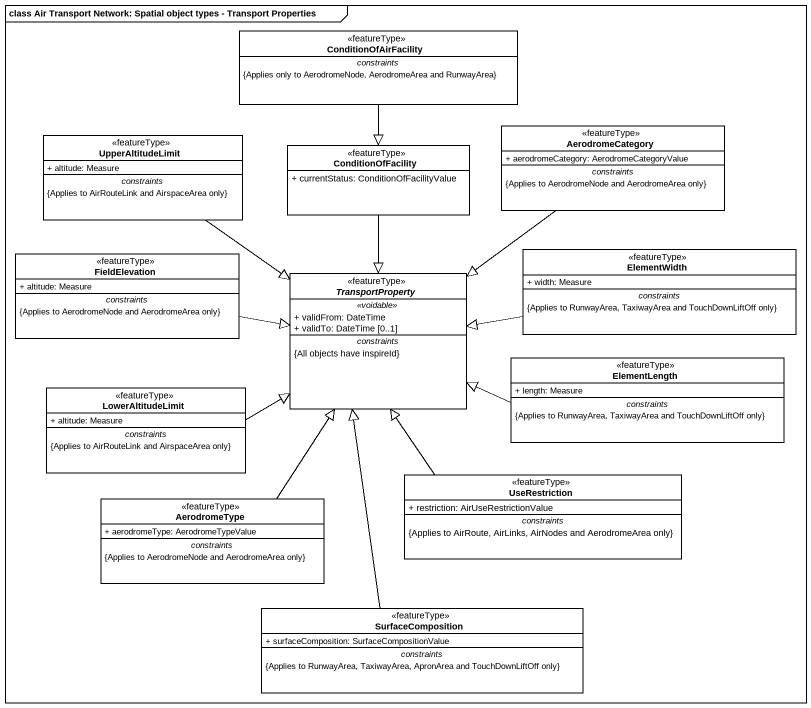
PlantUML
@startuml
mainframe class Air Transport Network: Spatial object types - Transport Properties
hide circle
hide empty members
skinparam classAttributeIconSize 0
class ConditionOfAirFacility <<featureType>> {
  -- constraints --
  {Applies only to AerodromeNode, AerodromeArea and RunwayArea}
}
class UpperAltitudeLimit <<featureType>> {
  + altitude: Measure
  -- constraints --
  {Applies to AirRouteLink and AirspaceArea only}
}
class ConditionOfFacility <<featureType>> {
  + currentStatus: ConditionOfFacilityValue
}
class AerodromeCategory <<featureType>> {
  + aerodromeCategory: AerodromeCategoryValue
  -- constraints --
  {Applies to AerodromeNode and AerodromeArea only}
}
class FieldElevation <<featureType>> {
  + altitude: Measure
  -- constraints --
  {Applies to AerodromeNode and AerodromeArea only}
}
class ElementWidth <<featureType>> {
  + width: Measure
  -- constraints --
  {Applies to RunwayArea, TaxiwayArea and TouchDownLiftOff only}
}
abstract class TransportProperty <<featureType>> {
  .. <<voidable>> ..
  + validFrom: DateTime
  + validTo: DateTime [0..1]
  -- constraints --
  {All objects have inspireId}
}
class ElementLength <<featureType>> {
  + length: Measure
  -- constraints --
  {Applies to RunwayArea, TaxiwayArea and TouchDownLiftOff only}
}
class LowerAltitudeLimit <<featureType>> {
  + altitude: Measure
  -- constraints --
  {Applies to AirRouteLink and AirspaceArea only}
}
class UseRestriction <<featureType>> {
  + restriction: AirUseRestrictionValue
  -- constraints --
  {Applies to AirRoute, AirLinks, AirNodes and AerodromeArea only}
}
class AerodromeType <<featureType>> {
  + aerodromeType: AerodromeTypeValue
  -- constraints --
  {Applies to AerodromeNode and AerodromeArea only}
}
class SurfaceComposition <<featureType>> {
  + surfaceComposition: SurfaceCompositionValue
  -- constraints --
  {Applies to RunwayArea, TaxiwayArea, ApronArea and TouchDownLiftOff only}
}
ConditionOfAirFacility --|> ConditionOfFacility
UpperAltitudeLimit --|> TransportProperty
ConditionOfFacility --|> TransportProperty
AerodromeCategory --|> TransportProperty
FieldElevation -right-|> TransportProperty
ElementWidth -left-|> TransportProperty
ElementLength -left-|> TransportProperty
LowerAltitudeLimit -right-|> TransportProperty
UseRestriction -up-|> TransportProperty
AerodromeType -up-|> TransportProperty
SurfaceComposition -up-|> TransportProperty
@enduml
